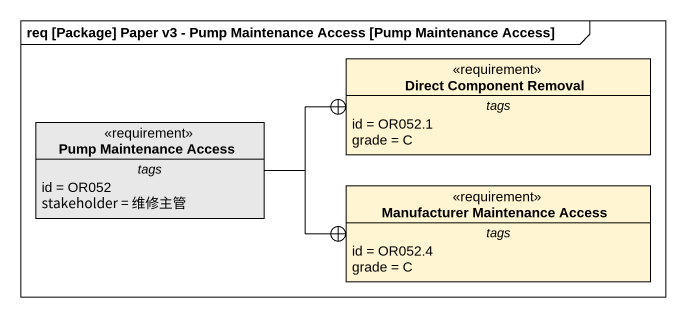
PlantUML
@startuml
mainframe req [Package] Paper v3 - Pump Maintenance Access [Pump Maintenance Access]
hide circle
hide empty members
class "Direct Component Removal" as Direct_Component_Removal <<requirement>> #FFF5D2 {
  -- tags --
  id = OR052.1
  grade = C
}
class "Pump Maintenance Access" as Pump_Maintenance_Access <<requirement>> #E8E8E8 {
  -- tags --
  id = OR052
  stakeholder = 维修主管
}
class "Manufacturer Maintenance Access" as Manufacturer_Maintenance <<requirement>> #FFF5D2 {
  -- tags --
  id = OR052.4
  grade = C
}
Pump_Maintenance_Access -right-+ Direct_Component_Removal
Pump_Maintenance_Access -right-+ Manufacturer_Maintenance
@enduml
